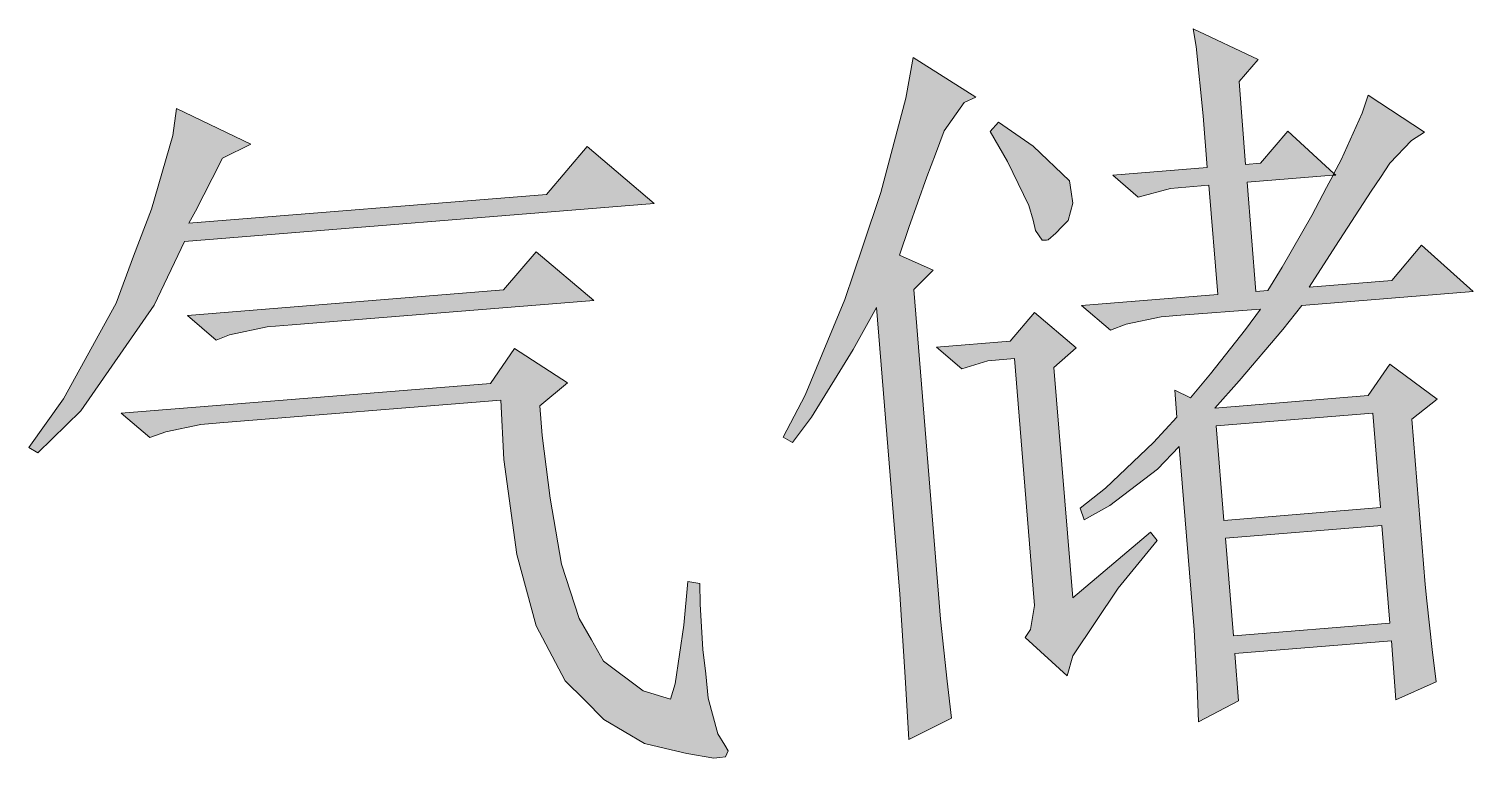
# Model space of a CAD drawing. Header units: millimetres. Extents: x -4415 to 173792, y -78716 to 47289.
# Drawn here: x 48500 to 53944, y -21573 to -18826 of the extents above; entities that cross this region are included whole.
import ezdxf

# ---------------------------------------------------------------- set-up
doc = ezdxf.new("R2010")
doc.units = ezdxf.units.MM

msp = doc.modelspace()

# ---------------------------------------------------------------- hatches: boundary and pattern name
h = msp.add_hatch(color=0)
h.paths.add_polyline_path([(52909.5, -21436.7), (52904.1, -21302.5), (52892.3, -21090), (52885.9, -21012.7), (52836.5, -20399.7), (52753.9, -20484.5), (52574.6, -20622), (52478, -20675.6), (52462.9, -20631.6), (52558.5, -20556.5), (52739.9, -20384.7), (52827.9, -20288.1), (52819.3, -20187.2), (52878.4, -20216.2), (52954.6, -20126), (53086.6, -19958.5), (53142.5, -19881.2), (52841.9, -19904.9), (52768.9, -19911.3), (52636.8, -19938.1), (52576.7, -19960.7), (52468.3, -19868.4), (52981.4, -19826.5), (52948.2, -19415.3), (52803.2, -19427.1), (52681.9, -19459.4), (52586.4, -19376.7), (52941.7, -19347.7), (52926.7, -19153.4), (52899.9, -18892.5), (52889.1, -18826), (53133.9, -18940.9), (53062, -19024.6), (53086.6, -19337), (53142.5, -19331.6), (53245.5, -19211.4), (53419.4, -19370.3), (53426.9, -19376.7), (53416.2, -19376.7), (53092, -19403.5), (53125.3, -19814.7), (53170.4, -19811.5), (53225.1, -19723.4), (53335.7, -19529.1), (53391.5, -19423.9), (53416.2, -19376.7), (53419.4, -19370.3), (53447.3, -19318.7), (53525.7, -19143.7), (53548.2, -19075), (53760.8, -19214.6), (53712.5, -19246.8), (53629.8, -19331.6), (53595.5, -19385.3), (53560.1, -19437.9), (53425.9, -19645.1), (53326, -19798.6), (53638.4, -19773.9), (53750.1, -19640.8), (53944.4, -19815.8), (53298.1, -19868.4), (53227.3, -19958.5), (53063, -20151.8), (52970.7, -20254.8), (53549.3, -20207.6), (53629.8, -20089.5), (53809.1, -20220.5), (53713.6, -20295.6), (53764, -20919.3), (53769.4, -20980.5), (53789.8, -21164.1), (53804.8, -21285.4), (53653.4, -21354.1), (53636.3, -21130.8), (53045.8, -21179.1), (53059.8, -21357.3)])
h.paths.add_polyline_path([(53010.4, -20744.3), (53040.5, -21112.5), (53629.8, -21064.2), (53600.8, -20697.1)])
h.paths.add_polyline_path([(52976.1, -20321.4), (53005.1, -20677.8), (53595.5, -20629.5), (53566.5, -20274.1)])
h = msp.add_hatch(color=0)
h.dxf.hatch_style = 2
h.paths.add_polyline_path([(51816.7, -21503.3), (51802.7, -21268.2), (51783.4, -20955.8), (51777, -20878.5), (51695.4, -19875.9), (51607.4, -20033.7), (51449.6, -20288.1), (51378.7, -20383.6), (51343.3, -20364.3), (51425.9, -20205.4), (51576.2, -19845.8), (51643.9, -19644), (51711.5, -19442.2), (51806, -19086.9), (51832.8, -18933.3), (52069, -19082.6), (52026, -19103), (51949.8, -19210.3), (51917.6, -19297.3), (51885.4, -19383.1), (51816.7, -19574.2), (51781.3, -19678.3), (51909, -19735.2), (51836, -19808.2), (51929.4, -20955.8), (51936.9, -21050.3), (51961.6, -21283.2), (51977.7, -21422.8)])
h = msp.add_hatch(color=0)
h.dxf.hatch_style = 2
h.paths.add_polyline_path([(49056.7, -19125.5), (49336.9, -19259.7), (49229.6, -19313.4), (49190.9, -19389.6), (49127.6, -19512), (49102.9, -19558.1), (50451.2, -19449.7), (50604.7, -19269.3), (50857, -19484), (49086.8, -19626.8), (48971.9, -19866.2), (48695, -20264.5), (48533.9, -20423.4), (48499.6, -20403), (48630.6, -20219.4), (48828.1, -19858.7), (48894.6, -19682.6), (48962.3, -19505.5), (49042.8, -19227.5)])
h = msp.add_hatch(color=0)
h.dxf.hatch_style = 2
h.paths.add_polyline_path([(52123.7, -19212.5), (52154.8, -19177), (52285.8, -19267.2), (52422.1, -19398.2), (52428.6, -19440), (52435, -19481.9), (52417.9, -19547.4), (52394.2, -19572.1), (52370.6, -19595.7), (52342.7, -19620.4), (52336.3, -19621.5), (52320.2, -19622.5), (52294.4, -19585), (52285.8, -19546.3), (52269.7, -19491.6), (52189.2, -19325.2)])
h = msp.add_hatch(color=0)
h.dxf.hatch_style = 2
h.paths.add_polyline_path([(49097.5, -19905.9), (50289.1, -19809.3), (50412.6, -19665.5), (50629.4, -19849), (49492.6, -19941.4), (49398.1, -19948.9), (49255.3, -19977.9), (49206, -19998.2)])
h = msp.add_hatch(color=0)
h.dxf.hatch_style = 2
h.paths.add_polyline_path([(52435, -20969.8), (52728.1, -20721.8), (52752.8, -20752.9), (52605.7, -20933.3), (52435, -21187.7), (52413.6, -21262.8), (52255.8, -21119), (52276.2, -21088.9), (52291.2, -20997.7), (52285.8, -20936.5), (52216, -20068), (52115.1, -20076.6), (52017.4, -20106.7), (51920.8, -20025.1), (52198.9, -20002.5), (52291.2, -19894.1), (52447.9, -20027.2), (52364.2, -20101.3)])
h = msp.add_hatch(color=0)
h.dxf.hatch_style = 2
h.paths.add_polyline_path([(48847.4, -20273.1), (50239.7, -20161.4), (50329.9, -20030.5), (50530.6, -20159.3), (50425.4, -20246.2), (50435.1, -20357.9), (50465.2, -20594), (50486.6, -20718.6), (50507, -20843.1), (50574.7, -21047.1), (50620.8, -21127.6), (50665.9, -21208.1), (50815.1, -21319.7), (50918.2, -21350.9), (50936.4, -21292.9), (50968.6, -21071.7), (50983.7, -20907.5), (51028.7, -20915), (51029.8, -20993.4), (51040.6, -21164.1), (51051.3, -21255.3), (51061, -21347.6), (51097.5, -21481.8), (51123.2, -21524.8), (51136.1, -21546.2), (51126.4, -21568.8), (51105, -21570.9), (51082.4, -21573.1), (50980.4, -21555.9), (50899.9, -21536.6), (50820.5, -21518.3), (50667, -21427.1), (50594, -21354.1), (50521, -21282.2), (50411.5, -21075), (50375, -20940.8), (50339.6, -20805.5), (50290.2, -20448), (50278.4, -20224.8), (49219.9, -20310.6), (49148, -20316), (49015.9, -20343.9), (48955.8, -20365.4)])

# ---------------------------------------------------------------- linework, layer by layer
at = {"color": 0, "lineweight": 0}
for points in [[(52909.5, -21436.7), (52904.1, -21302.5), (52892.3, -21090), (52885.9, -21012.7), (52836.5, -20399.7), (52753.9, -20484.5), (52574.6, -20622), (52478, -20675.6), (52462.9, -20631.6), (52558.5, -20556.5), (52739.9, -20384.7), (52827.9, -20288.1), (52819.3, -20187.2), (52878.4, -20216.2), (52954.6, -20126), (53086.6, -19958.5), (53142.5, -19881.2), (52841.9, -19904.9), (52768.9, -19911.3), (52636.8, -19938.1), (52576.7, -19960.7), (52468.3, -19868.4), (52981.4, -19826.5), (52948.2, -19415.3), (52803.2, -19427.1), (52681.9, -19459.4), (52586.4, -19376.7), (52941.7, -19347.7), (52926.7, -19153.4), (52899.9, -18892.5), (52889.1, -18826), (53133.9, -18940.9), (53062, -19024.6), (53086.6, -19337), (53142.5, -19331.6), (53245.5, -19211.4), (53419.4, -19370.3), (53426.9, -19376.7), (53416.2, -19376.7), (53092, -19403.5), (53125.3, -19814.7), (53170.4, -19811.5), (53225.1, -19723.4), (53335.7, -19529.1), (53391.5, -19423.9), (53416.2, -19376.7), (53419.4, -19370.3), (53447.3, -19318.7), (53525.7, -19143.7), (53548.2, -19075), (53760.8, -19214.6), (53712.5, -19246.8), (53629.8, -19331.6), (53595.5, -19385.3), (53560.1, -19437.9), (53425.9, -19645.1), (53326, -19798.6), (53638.4, -19773.9), (53750.1, -19640.8), (53944.4, -19815.8), (53298.1, -19868.4), (53227.3, -19958.5), (53063, -20151.8), (52970.7, -20254.8), (53549.3, -20207.6), (53629.8, -20089.5), (53809.1, -20220.5), (53713.6, -20295.6), (53764, -20919.3), (53769.4, -20980.5), (53789.8, -21164.1), (53804.8, -21285.4), (53653.4, -21354.1), (53636.3, -21130.8), (53045.8, -21179.1), (53059.8, -21357.3)], [(51816.7, -21503.3), (51802.7, -21268.2), (51783.4, -20955.8), (51777, -20878.5), (51695.4, -19875.9), (51607.4, -20033.7), (51449.6, -20288.1), (51378.7, -20383.6), (51343.3, -20364.3), (51425.9, -20205.4), (51576.2, -19845.8), (51643.9, -19644), (51711.5, -19442.2), (51806, -19086.9), (51832.8, -18933.3), (52069, -19082.6), (52026, -19103), (51949.8, -19210.3), (51917.6, -19297.3), (51885.4, -19383.1), (51816.7, -19574.2), (51781.3, -19678.3), (51909, -19735.2), (51836, -19808.2), (51929.4, -20955.8), (51936.9, -21050.3), (51961.6, -21283.2), (51977.7, -21422.8)], [(49056.7, -19125.5), (49336.9, -19259.7), (49229.6, -19313.4), (49190.9, -19389.6), (49127.6, -19512), (49102.9, -19558.1), (50451.2, -19449.7), (50604.7, -19269.3), (50857, -19484), (49086.8, -19626.8), (48971.9, -19866.2), (48695, -20264.5), (48533.9, -20423.4), (48499.6, -20403), (48630.6, -20219.4), (48828.1, -19858.7), (48894.6, -19682.6), (48962.3, -19505.5), (49042.8, -19227.5)], [(52123.7, -19212.5), (52154.8, -19177), (52285.8, -19267.2), (52422.1, -19398.2), (52428.6, -19440), (52435, -19481.9), (52417.9, -19547.4), (52394.2, -19572.1), (52370.6, -19595.7), (52342.7, -19620.4), (52336.3, -19621.5), (52320.2, -19622.5), (52294.4, -19585), (52285.8, -19546.3), (52269.7, -19491.6), (52189.2, -19325.2)], [(49097.5, -19905.9), (50289.1, -19809.3), (50412.6, -19665.5), (50629.4, -19849), (49492.6, -19941.4), (49398.1, -19948.9), (49255.3, -19977.9), (49206, -19998.2)], [(52435, -20969.8), (52728.1, -20721.8), (52752.8, -20752.9), (52605.7, -20933.3), (52435, -21187.7), (52413.6, -21262.8), (52255.8, -21119), (52276.2, -21088.9), (52291.2, -20997.7), (52285.8, -20936.5), (52216, -20068), (52115.1, -20076.6), (52017.4, -20106.7), (51920.8, -20025.1), (52198.9, -20002.5), (52291.2, -19894.1), (52447.9, -20027.2), (52364.2, -20101.3)], [(48847.4, -20273.1), (50239.7, -20161.4), (50329.9, -20030.5), (50530.6, -20159.3), (50425.4, -20246.2), (50435.1, -20357.9), (50465.2, -20594), (50486.6, -20718.6), (50507, -20843.1), (50574.7, -21047.1), (50620.8, -21127.6), (50665.9, -21208.1), (50815.1, -21319.7), (50918.2, -21350.9), (50936.4, -21292.9), (50968.6, -21071.7), (50983.7, -20907.5), (51028.7, -20915), (51029.8, -20993.4), (51040.6, -21164.1), (51051.3, -21255.3), (51061, -21347.6), (51097.5, -21481.8), (51123.2, -21524.8), (51136.1, -21546.2), (51126.4, -21568.8), (51105, -21570.9), (51082.4, -21573.1), (50980.4, -21555.9), (50899.9, -21536.6), (50820.5, -21518.3), (50667, -21427.1), (50594, -21354.1), (50521, -21282.2), (50411.5, -21075), (50375, -20940.8), (50339.6, -20805.5), (50290.2, -20448), (50278.4, -20224.8), (49219.9, -20310.6), (49148, -20316), (49015.9, -20343.9), (48955.8, -20365.4)], [(52976.1, -20321.4), (53005.1, -20677.8), (53595.5, -20629.5), (53566.5, -20274.1)], [(53010.4, -20744.3), (53040.5, -21112.5), (53629.8, -21064.2), (53600.8, -20697.1)]]:
    msp.add_lwpolyline(points, close=True, dxfattribs=at)

doc.saveas('drawing.dxf')
